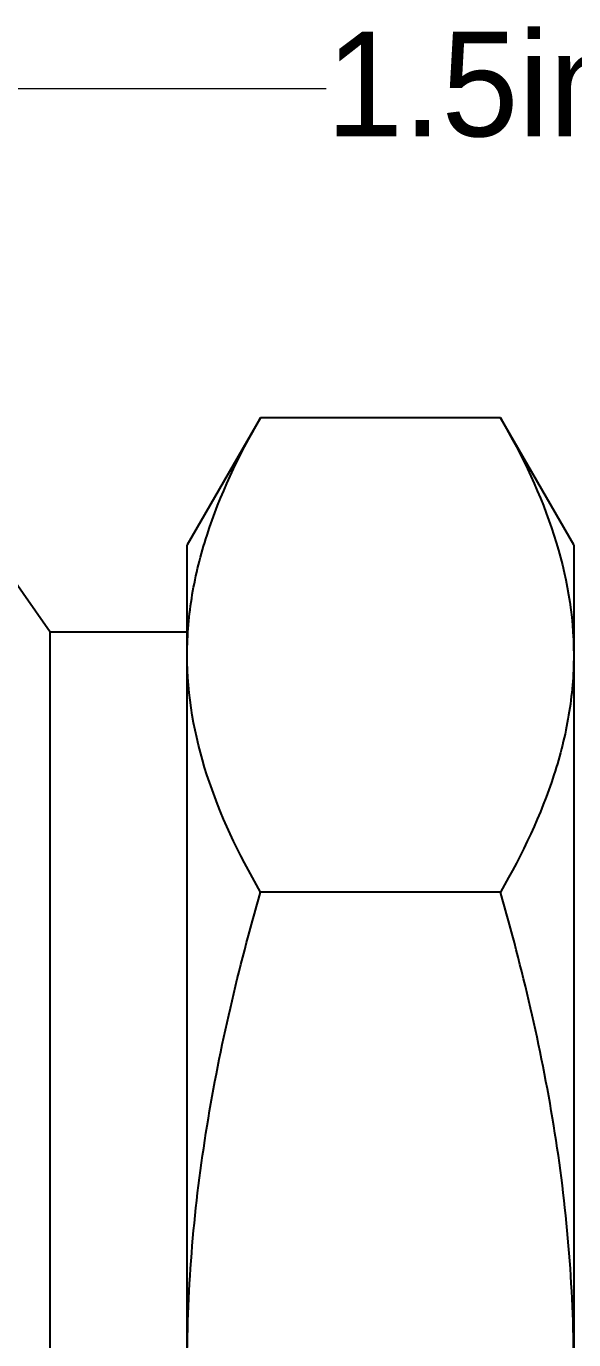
# Model space of a CAD drawing. Header units: inches. Extents: x 0.14 to 5.81, y 0.14 to 4.46.
# Drawn here: x 3.809 to 4.164, y 1.996 to 2.845 of the extents above; entities that cross this region are included whole.
import ezdxf

# ---------------------------------------------------------------- set-up
doc = ezdxf.new("R2010")
doc.units = ezdxf.units.IN
doc.header["$LTSCALE"] = 0.54067
doc.header["$MEASUREMENT"] = 0
doc.linetypes.add('SLD-Solid', pattern=[0])
doc.styles.add('SLDTEXTSTYLE0', font='ARIAL.TTF', dxfattribs={"width": 0.948})
doc.dimstyles.new('SLDDIMSTYLE1', dxfattribs={"dimtxt": 0.065604, "dimasz": 0.065604, "dimexe": 0, "dimexo": 0.0625, "dimgap": 0.016401, "dimtad": 0, "dimtih": 1, "dimtoh": 1, "dimdec": 4, "dimrnd": 1e-09, "dimzin": 12, "dimdsep": 46, "dimtxsty": 'SLDTEXTSTYLE0', "dimsah": 1, "dimcen": 0.09, "dimadec": 0, "dimazin": 3, "dimtfac": 1, "dimtdec": 4, "dimtofl": 0, "dimtmove": 0, "dimatfit": 3, "dimfxl": 0, "dimfrac": 2, "dimtolj": 1, "dimtzin": 12, "dimarcsym": 0})

# ---------------------------------------------------------------- blocks, each defined once
blk = doc.blocks.new('_D_1')
at = {"color": 7, "linetype": 'SLD-Solid', "lineweight": 18}
for p, q in [((3.35104, 2.57766), (3.35104, 2.83891)), ((4.85104, 2.44501), (4.85104, 2.83891)), ((3.35104, 2.80511), (4.00338, 2.80511)), ((4.85104, 2.80511), (4.19862, 2.80511))]:
    blk.add_line(p, q, dxfattribs=at)
for points in [[(3.35104, 2.80511), (3.41665, 2.79502), (3.41665, 2.81521)], [(4.85104, 2.80511), (4.78544, 2.81521), (4.78544, 2.79502)]]:
    blk.add_solid(points, dxfattribs=at)
at = {"color": 7, "linetype": 'SLD-Solid', "lineweight": 18, "insert": (4.00338, 2.84186), "char_height": 0.067584, "attachment_point": 1, "style": 'SLDTEXTSTYLE0'}
blk.add_mtext('1.5in', dxfattribs=at)

msp = doc.modelspace()

# ---------------------------------------------------------------- linework, layer by layer
at = {"color": 7, "linetype": 'SLD-Solid', "lineweight": 25}
for p, q in [((3.9609911, 2.5922619), (3.9135418, 2.5100772)), ((4.1160925, 2.5922619), (3.9609911, 2.5922619)), ((4.1635418, 2.5100772), (4.1160925, 2.5922619)), ((3.8249278, 2.4535772), (3.7856309, 2.5096989)), ((3.9135418, 2.4389032), (3.9135418, 2.5100772)), ((4.1635418, 2.5100772), (4.1635418, 2.4389032)), ((3.9135418, 2.4535772), (3.8249278, 2.4535772)), ((3.8249278, 1.5040772), (3.8249278, 2.4535772)), ((3.9135418, 1.9788272), (3.9135418, 2.4389032)), ((4.1635418, 2.4389032), (4.1635418, 1.9788272)), ((4.1160925, 2.2855445), (3.9609911, 2.2855445))]:
    msp.add_line(p, q, dxfattribs=at)
for points, knots in [([(3.9135418, 2.4389032), (3.9135418, 2.4519182), (3.9146633, 2.4649917), (3.9190035, 2.4908536), (3.922218, 2.5036981), (3.9346159, 2.5420034), (3.9465431, 2.567237), (3.9609911, 2.5922619)], [0, 0, 0, 0, 0.25, 0.25, 0.5, 0.5, 1, 1, 1, 1]), ([(4.1160925, 2.5922619), (4.1305767, 2.5671744), (4.1425096, 2.5419037), (4.1590196, 2.4908339), (4.1635418, 2.465031), (4.1635418, 2.4389032)], [0, 0, 0, 0, 0.5, 0.5, 1, 1, 1, 1]), ([(3.9609911, 2.2855445), (3.9465069, 2.310632), (3.934574, 2.3359027), (3.918064, 2.3869725), (3.9135418, 2.4127754), (3.9135418, 2.4389032)], [0, 0, 0, 0, 0.5, 0.5, 1, 1, 1, 1]), ([(4.1635418, 2.4389032), (4.1635418, 2.4258882), (4.1624203, 2.4128147), (4.1580801, 2.3869528), (4.1548656, 2.3741083), (4.1424677, 2.335803), (4.1305405, 2.3105693), (4.1160925, 2.2855445)], [0, 0, 0, 0, 0.25, 0.25, 0.5, 0.5, 1, 1, 1, 1]), ([(3.9135418, 1.9788272), (3.9135418, 2.0047709), (3.9146449, 2.0308036), (3.9190317, 2.0830447), (3.9222823, 2.1088965), (3.9347523, 2.1857043), (3.946673, 2.235945), (3.9609911, 2.2855445)], [0, 0, 0, 0, 0.25, 0.25, 0.5, 0.5, 1, 1, 1, 1]), ([(4.1635418, 1.9788272), (4.1635418, 2.0047709), (4.1624387, 2.0308036), (4.1580519, 2.0830447), (4.1548013, 2.1088965), (4.1423313, 2.1857043), (4.1304106, 2.235945), (4.1160925, 2.2855445)], [0, 0, 0, 0, 0.25, 0.25, 0.5, 0.5, 1, 1, 1, 1])]:
    msp.add_open_spline(points, degree=3, knots=knots, dxfattribs=at)

# ---------------------------------------------------------------- dimensions: what is measured, and where the dimension line sits
at = {"color": 7, "linetype": 'SLD-Solid', "lineweight": 18}
dim = msp.add_linear_dim(base=(4.8510418, 2.805114), p1=(3.3510418, 2.5100772), p2=(4.8510418, 2.3774218), dimstyle='SLDDIMSTYLE1', dxfattribs=at)
dim.commit()
dim.dimension.update_dxf_attribs({"geometry": '_D_1', "text_midpoint": (4.1010032, 2.805114), "dimtype": 160})

doc.saveas('drawing.dxf')
